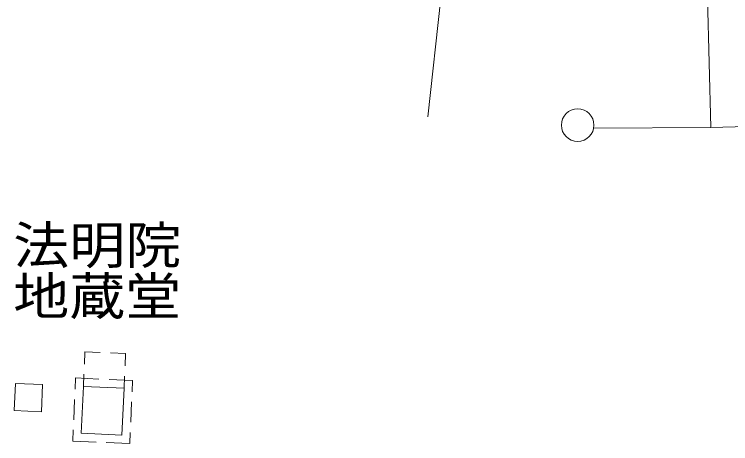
# Model space of a CAD drawing. Units: millimetres, scale not verified. Extents: x 40000 to 680000, y 20000 to 380000.
# Drawn here: x 341603 to 376752, y 264918 to 285972 of the extents above; entities that cross this region are included whole.
import ezdxf
from ezdxf.enums import TextEntityAlignment as Align

# ---------------------------------------------------------------- set-up
doc = ezdxf.new("R2010")
doc.units = ezdxf.units.MM
doc.header["$LTSCALE"] = 1000
doc.linetypes.add('CHAIN', pattern=[18.5, 12, -1.5, 3.5, -1.5])
for name, color, linetype, lineweight in [('M-BGD', 7, 'Continuous', 13), ('M-BMK', 2, 'CHAIN', 13), ('M-BMK-SRVR', 3, 'Continuous', 13)]:
    doc.layers.add(name, color=color, linetype=linetype, lineweight=lineweight)
doc.layers.add('M-BGD-HTXT', color=7, linetype='Continuous')
doc.styles.add('ＭＳ ゴシック', font='')
doc.styles.get('ＭＳ ゴシック').set_extended_font_data('MS Gothic')

msp = doc.modelspace()

# ---------------------------------------------------------------- linework, layer by layer
at = {"layer": 'M-BGD'}
for p, q in [((345039, 268823), (345066, 269422)), ((345066, 269422), (345816, 269388)), ((346315, 269366), (347064, 269332)), ((347064, 269332), (347037, 268732)), ((344990, 267724), (345017, 268323)), ((347015, 268233), (346988, 267633)), ((341663, 267874), (341603, 266545)), ((342992, 267814), (341663, 267874)), ((344608, 268141), (344583, 267592)), ((345757, 268089), (344608, 268141)), ((347405, 268015), (346256, 268067)), ((347380, 267466), (347405, 268015)), ((342992, 267814), (342932, 266485)), ((344886, 265426), (344990, 267724)), ((346988, 267633), (344990, 267724)), ((346884, 265336), (346988, 267633)), ((344561, 267092), (344516, 266093)), ((347313, 265967), (347358, 266966)), ((342932, 266485), (341603, 266545)), ((344493, 265594), (344468, 265044)), ((346884, 265336), (344886, 265426)), ((347265, 264918), (347290, 265468)), ((344468, 265044), (345617, 264993)), ((346117, 264970), (347265, 264918))]:
    msp.add_line(p, q, dxfattribs=at)
at = {"layer": 'M-BMK'}
msp.add_lwpolyline([(370031, 280390), (375777, 280430), (424165, 281368), (465552, 282143), (468329, 282149)], dxfattribs=at)
at = {"layer": 'M-BMK-SRVR'}
for p, q in [((375025, 310149), (375777, 280430)), ((365024, 309640), (361892, 280938))]:
    msp.add_line(p, q, dxfattribs=at)
msp.add_circle((369245, 280539), 800, dxfattribs=at)

# ---------------------------------------------------------------- texts
at = {"layer": 'M-BGD-HTXT', "style": 'ＭＳ ゴシック', "width": 1.1}
for s, p in [('法明院', (345673, 273184)), ('地蔵堂', (345673, 270682))]:
    msp.add_text(s, height=1833, dxfattribs=at).set_placement(p, align=Align.BOTTOM_CENTER)

doc.saveas('drawing.dxf')
